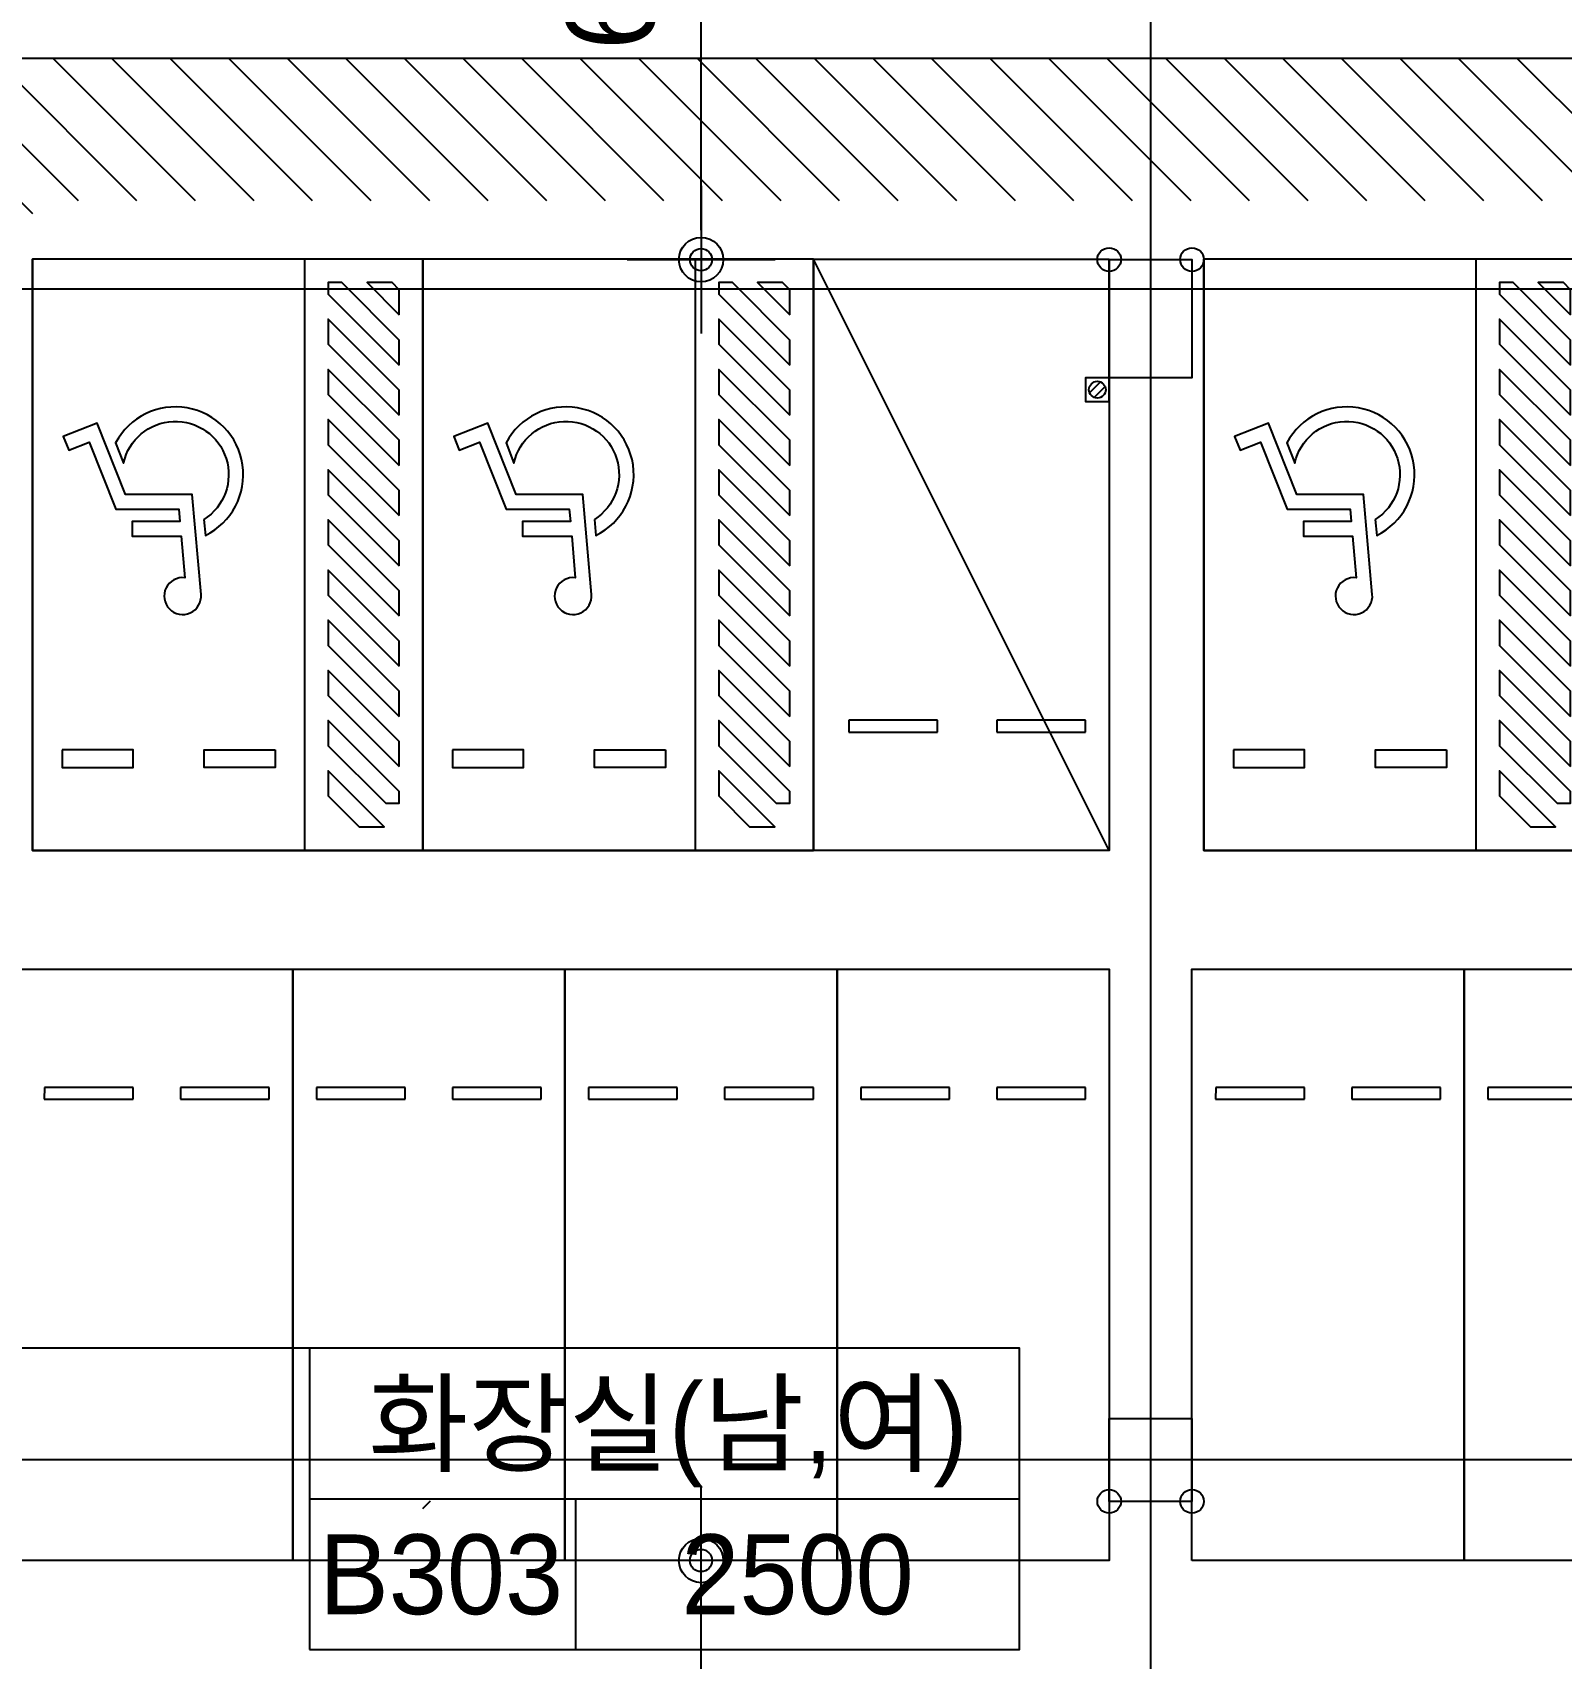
# Model space of a CAD drawing. Header units: metres. Extents: x 630750 to 860239, y 578133 to 726633.
# Drawn here: x 728554 to 741477, y 657632 to 671380 of the extents above; entities that cross this region are included whole.
import ezdxf
from ezdxf.enums import TextEntityAlignment as Align

# ---------------------------------------------------------------- set-up
doc = ezdxf.new("R2010")
doc.units = ezdxf.units.M
doc.header["$LTSCALE"] = 300
doc.layers.get('Defpoints').update_dxf_attribs({"color": 8})
for name, color, linetype in [('A-CEN-1', 1, 'Continuous'), ('A-CON', 2, 'Continuous'), ('A-DIM', 7, 'Continuous'), ('A-HAT-2', 8, 'Continuous'), ('A-ROM', 7, 'Continuous'), ('A-코너가드', 7, 'Continuous'), ('DIM', 7, 'Continuous'), ('PAK', 8, 'Continuous'), ('PARK-SOL', 251, 'Continuous'), ('주차장배수', 3, 'Continuous')]:
    doc.layers.add(name, color=color, linetype=linetype)
doc.styles.add('TEXT(돋음)', font='')
doc.styles.add('돋움', font='')
doc.styles.get('TEXT(돋음)').set_extended_font_data('Dotum')
doc.styles.get('돋움').set_extended_font_data('Dotum')
doc.dimstyles.new('DIM250', dxfattribs={"dimscale": 250, "dimtxt": 3, "dimasz": 1, "dimexe": 2, "dimexo": 3, "dimgap": 1, "dimtad": 1, "dimdec": 0, "dimzin": 0, "dimdsep": 46, "dimlunit": 6, "dimtxsty": 'TEXT(돋음)', "dimblk": 'Z_DOT', "dimcen": 2.5, "dimdle": 2, "dimclrd": 256, "dimclre": 256, "dimclrt": 3, "dimadec": 0, "dimazin": 0, "dimtfac": 1, "dimtdec": 0, "dimtix": 1, "dimtmove": 2, "dimatfit": 3, "dimldrblk": 'Z_DOT', "dimfxl": 1, "dimtolj": 1, "dimtzin": 0, "dimarcsym": 0})

# ---------------------------------------------------------------- blocks, each defined once
blk = doc.blocks.new('sym-rom')
at = {"color": 0, "linetype": 'ByBlock'}
for p, q in [((0, 5.1), (24, 5.1)), ((9, 0), (9, 5.1))]:
    blk.add_line(p, q, dxfattribs=at)
blk.add_lwpolyline([(0, 0), (24, 0), (24, 10.2), (0, 10.2)], close=True, dxfattribs=at)
blk = doc.blocks.new('Z_DOT')
at = {"layer": 'DIM', "color": 7}
for p, q in [((0, -2.5), (0, 2.5)), ((-2.5, 0), (2.5, 0))]:
    blk.add_line(p, q, dxfattribs=at)
for radius in [0.75, 0.375]:
    blk.add_circle((0, 0), radius, dxfattribs=at)
blk = doc.blocks.new('*D48')
at = {"layer": 'A-DIM', "lineweight": -2, "transparency": 16777216}
for p, q in [((734605, 675460), (733705, 675460)), ((734205, 669710), (734205, 675210)), ((734605, 669460), (733705, 669460))]:
    blk.add_line(p, q, dxfattribs=at)
at = {"layer": 'Defpoints', "color": 0, "transparency": 16777216}
for p in [(734205, 675460), (735355, 675460), (735355, 669460)]:
    blk.add_point(p, dxfattribs=at)
at = {"layer": 'A-DIM', "lineweight": -2, "transparency": 16777216, "xscale": 250, "yscale": 250, "zscale": 250}
for p, rotation in [((734205, 675460), 90), ((734205, 669460), 270)]:
    blk.add_blockref('Z_DOT', p, dxfattribs=dict(at, rotation=rotation))
at = {"layer": 'A-DIM', "color": 3, "transparency": 16777216, "insert": (733507, 672460), "char_height": 750, "attachment_point": 5, "rotation": 90, "style": 'TEXT(돋음)'}
blk.add_mtext('\\A1;6,000', dxfattribs=at)
blk = doc.blocks.new('*D84')
at = {"layer": 'A-DIM', "lineweight": -2, "transparency": 16777216}
for p, q in [((734605, 658460), (733705, 658460)), ((734205, 652710), (734205, 658210)), ((734605, 652460), (733705, 652460))]:
    blk.add_line(p, q, dxfattribs=at)
at = {"layer": 'Defpoints', "color": 0, "transparency": 16777216}
for p in [(734205, 658460), (735355, 658460), (735355, 652460)]:
    blk.add_point(p, dxfattribs=at)
at = {"layer": 'A-DIM', "lineweight": -2, "transparency": 16777216, "xscale": 250, "yscale": 250, "zscale": 250}
for p, rotation in [((734205, 658460), 90), ((734205, 652460), 270)]:
    blk.add_blockref('Z_DOT', p, dxfattribs=dict(at, rotation=rotation))
at = {"layer": 'A-DIM', "color": 3, "transparency": 16777216, "insert": (733507, 655460), "char_height": 750, "attachment_point": 5, "rotation": 90, "style": 'TEXT(돋음)'}
blk.add_mtext('\\A1;6,000', dxfattribs=at)
blk = doc.blocks.new('351')
at = {"ltscale": 5}
for points in [[(1383106, 4240352), (1378268, 4241613), (1378848, 4243839), (1383686, 4242578), (1383106, 4240352)], [(1379765, 4243393), (1379576, 4242667)], [(1379673, 4242642), (1379862, 4243368)], [(1379862, 4243368), (1379765, 4243393)], [(1379862, 4243368), (1379765, 4243393)], [(1379576, 4242667), (1379673, 4242642)], [(1379475, 4242280), (1379286, 4241555)], [(1379383, 4241529), (1379572, 4242255)], [(1379572, 4242255), (1379475, 4242280)], [(1379286, 4241555), (1379383, 4241529)]]:
    blk.add_lwpolyline(points, dxfattribs=at)
for points in [[(1379765, 4243393), (1379576, 4242667)], [(1379673, 4242642), (1379862, 4243368)], [(1379576, 4242667), (1379673, 4242642)], [(1379475, 4242280), (1379286, 4241555)], [(1379383, 4241529), (1379572, 4242255)], [(1379572, 4242255), (1379475, 4242280)], [(1379286, 4241555), (1379383, 4241529)]]:
    blk.add_lwpolyline(points)
blk = doc.blocks.new('A$C2BBD6BA9')
for p, q in [((0, 3100), (5000, 3100)), ((5000, 3100), (5000, -200)), ((0, 2100), (5000, 2100))]:
    blk.add_line(p, q)
for points in [[(0, 3100), (0, -200), (5000, -200), (5000, 3100), (0, 3100)], [(5000, -200), (0, -200)]]:
    blk.add_lwpolyline(points)
for points in [[(897, 2900), (685, 2900), (200, 2415), (200, 2300), (297, 2300)], [(473, 2900), (260, 2900), (200, 2840), (200, 2627)], [(1321, 2900), (1109, 2900), (509, 2300), (721, 2300)], [(1745, 2900), (1533, 2900), (933, 2300), (1145, 2300)], [(2170, 2900), (1958, 2900), (1358, 2300), (1570, 2300)], [(2594, 2900), (2382, 2900), (1782, 2300), (1994, 2300)], [(3018, 2900), (2806, 2900), (2206, 2300), (2418, 2300)], [(3442, 2900), (3230, 2900), (2630, 2300), (2842, 2300)], [(3867, 2900), (3655, 2900), (3055, 2300), (3267, 2300)], [(4291, 2900), (4079, 2900), (3479, 2300), (3691, 2300)], [(4600, 2785), (4600, 2900), (4503, 2900), (3903, 2300), (4115, 2300)], [(4800, 2560), (4800, 2773), (4327, 2300), (4540, 2300)], [(4150, 1850), (4300, 1850), (4300, 1250), (4150, 1250)], [(4150, 50), (4300, 50), (4300, 650), (4150, 650)]]:
    blk.add_lwpolyline(points, close=True)
for points in [[(2202, 1249), (2337, 1261, 1.375474), (1555, 502), (1725, 569, -1.496783)], [(2836, 1224), (1992, 1150), (1992, 587), (1388, 347), (1502, 60), (1617, 106), (1548, 278), (2115, 503), (2115, 1037), (2220, 1046), (2220, 641), (2343, 641), (2343, 1057), (2695, 1087, 2.822933)]]:
    blk.add_lwpolyline(points, format="xyb", close=True)
blk = doc.blocks.new('56')
at = {"ltscale": 5}
for points in [[(0, 5000), (0, 0), (2500, 0), (2500, 5000), (0, 5000)], [(200, 1100), (950, 1100)], [(200, 1000), (200, 1100)], [(950, 1100), (950, 1000)], [(1450, 1100), (2200, 1100)], [(1450, 1000), (1450, 1100)], [(2200, 1100), (2200, 1000)], [(2200, 1100), (2200, 1000)], [(950, 1000), (200, 1000)], [(2200, 1000), (1450, 1000)]]:
    blk.add_lwpolyline(points, dxfattribs=at)
for points in [[(200, 1000), (200, 1100)], [(200, 1100), (950, 1100)], [(950, 1100), (950, 1000)], [(1450, 1000), (1450, 1100)], [(1450, 1100), (2200, 1100)], [(950, 1000), (200, 1000)], [(2200, 1000), (1450, 1000)]]:
    blk.add_lwpolyline(points)
at = {"layer": 'PAK'}
blk.add_lwpolyline([(0, 0), (2500, 5000)], dxfattribs=at)

msp = doc.modelspace()

# ---------------------------------------------------------------- linework, layer by layer
at = {"layer": 'A-CEN-1', "linetype": 'Continuous'}
for p, q in [((738004.4, 708258.8), (738004.4, 629910.2)), ((796986.4, 669210.2), (657202.6, 669210.2)), ((796986.4, 659310.2), (657202.6, 659310.2))]:
    msp.add_line(p, q, dxfattribs=at)
at = {"layer": 'A-CON'}
for points in [[(737654.4, 669460.2), (738354.4, 669460.2), (738354.4, 668460.2), (737654.4, 668460.2)], [(737654.4, 659660.2), (738354.4, 659660.2), (738354.4, 658960.2), (737654.4, 658960.2)]]:
    msp.add_lwpolyline(points, close=True, dxfattribs=at)
at = {"layer": 'A-HAT-2'}
msp.add_line((763254.5, 671160.2), (718403.4, 671160.2), dxfattribs=at)
at = {"layer": 'A-ROM', "color": 7}
msp.add_line((730895.4, 660256.4, 0), (726345.3, 660256.4, 0), dxfattribs=at)
at = {"layer": 'A-코너가드'}
for centre in [(737654.4, 669460.2), (738354.4, 669460.2), (737654.4, 658960.2), (738354.4, 658960.2)]:
    msp.add_circle(centre, 100, dxfattribs=at)
at = {"layer": 'PARK-SOL'}
for p, q in [((727244, 671160.2), (728554.5, 669849.7)), ((727739, 671160.2), (728939, 669960.2)), ((728233.9, 671160.2), (729433.9, 669960.2)), ((728728.9, 671160.2), (729928.9, 669960.2)), ((729223.9, 671160.2), (730423.9, 669960.2)), ((729718.9, 671160.2), (730918.9, 669960.2)), ((730213.8, 671160.2), (731413.8, 669960.2)), ((730708.8, 671160.2), (731908.8, 669960.2)), ((731203.8, 671160.2), (732403.8, 669960.2)), ((731698.8, 671160.2), (732898.8, 669960.2)), ((732193.7, 671160.2), (733393.7, 669960.2)), ((732688.7, 671160.2), (733888.7, 669960.2)), ((733183.7, 671160.2), (734383.7, 669960.2)), ((733678.7, 671160.2), (734878.7, 669960.2)), ((734173.6, 671160.2), (735373.6, 669960.2)), ((734668.6, 671160.2), (735868.6, 669960.2)), ((735163.6, 671160.2), (736363.6, 669960.2)), ((735658.6, 671160.2), (736858.6, 669960.2)), ((736153.5, 671160.2), (737353.5, 669960.2)), ((736648.5, 671160.2), (737848.5, 669960.2)), ((737143.5, 671160.2), (738343.5, 669960.2)), ((737638.5, 671160.2), (738838.5, 669960.2)), ((738133.4, 671160.2), (739333.5, 669960.2)), ((738628.4, 671160.2), (739828.4, 669960.2)), ((739123.4, 671160.2), (740323.4, 669960.2)), ((739618.4, 671160.2), (740818.4, 669960.2)), ((740113.4, 671160.2), (741313.4, 669960.2)), ((740608.3, 671160.2), (741808.3, 669960.2)), ((741103.3, 671160.2), (742303.3, 669960.2)), ((731854.5, 658900.9), (731919.4, 658965.7))]:
    msp.add_line(p, q, dxfattribs=at)
at = {"layer": '주차장배수', "color": 4}
for p, q in [((737488.6, 668334.4), (737580.2, 668426.1)), ((737620.2, 668386.1), (737528.6, 668294.4))]:
    msp.add_line(p, q, dxfattribs=at)
msp.add_lwpolyline([(737654.4, 668460.2), (737454.4, 668460.2), (737454.4, 668260.2), (737654.4, 668260.2)], close=True, dxfattribs=at)
msp.add_circle((737554.4, 668360.2), 70.7, dxfattribs=at)

# ---------------------------------------------------------------- block references
at = {"layer": 'A-ROM', "color": 7, "xscale": 250, "yscale": 250, "zscale": 250}
msp.add_blockref('sym-rom', (730895.4, 657706.4, 0), dxfattribs=at)
at = {"layer": 'PAK', "ltscale": 5}
for name, p, rotation in [('A$C2BBD6BA9', (728754.5, 669465.1), 270), ('A$C2BBD6BA9', (732054.5, 669465.1), 270), ('A$C2BBD6BA9', (738654.5, 669465.1), 270), ('351', (-3723659.8, 927248.9), 284.6102048457653), ('351', (-3721359.8, 927248.9), 284.6102048457653), ('351', (-3719059.8, 927248.9), 284.6102048457653), ('351', (-3716759.8, 927248.9), 284.6102048457653), ('351', (-3713759.8, 927248.9), 284.6102048457653), ('351', (-3711459.8, 927248.9), 284.6102048457653)]:
    msp.add_blockref(name, p, dxfattribs=dict(at, rotation=rotation))
at = {"layer": 'PAK', "ltscale": 5, "xscale": -1, "rotation": 359.9999939035226}
msp.add_blockref('56', (737654.5, 664465.1), dxfattribs=at)

# ---------------------------------------------------------------- texts
at = {"layer": 'A-ROM', "color": 3, "style": '돋움'}
for s, p in [('화장실(남,여)', (733926.2, 659618.9, 0)), ('B303', (732007.5, 658343.9, 0)), ('2500', (735020.4, 658343.9, 0))]:
    msp.add_text(s, height=675, dxfattribs=at).set_placement(p, align=Align.MIDDLE_CENTER)

# ---------------------------------------------------------------- dimensions: what is measured, and where the dimension line sits
at = {"layer": 'A-DIM'}
for base, p1, p2, picture, middle in [((734204.5, 675460.2), (735354.5, 669460.2), (735354.5, 675460.2), '*D48', (733506.8, 672460.2)), ((734204.5, 658460.2), (735354.5, 652460.2), (735354.5, 658460.2), '*D84', (733506.8, 655460.2))]:
    dim = msp.add_linear_dim(base=base, p1=p1, p2=p2, angle=90, dimstyle='DIM250', dxfattribs=at)
    dim.commit()
    dim.dimension.update_dxf_attribs({"geometry": picture, "text_midpoint": middle})

doc.saveas('drawing.dxf')
